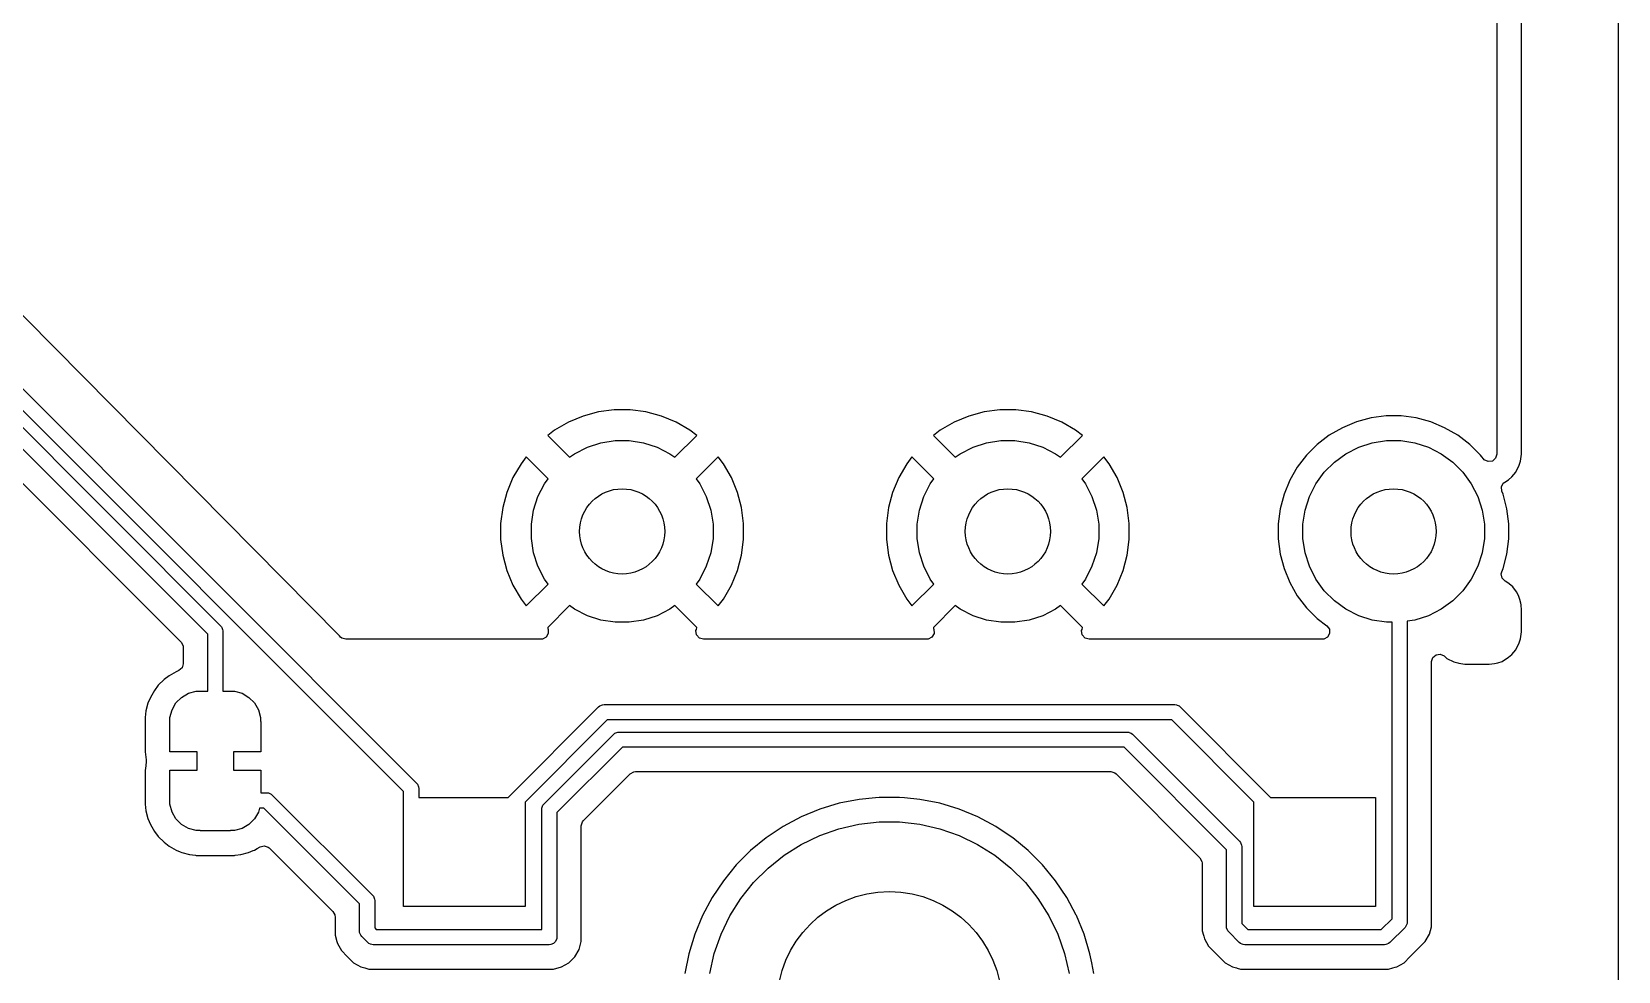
# Model space of a CAD drawing. Extents: x 0.71 to 7.56, y -5.16 to -0.79.
# Drawn here: x 6.531 to 7.559, y -4.664 to -4.055 of the extents above; entities that cross this region are included whole.
import ezdxf

# ---------------------------------------------------------------- set-up
doc = ezdxf.new("R2010")
doc.units = 0
doc.header["$MEASUREMENT"] = 0
doc.layers.add('BLACK', color=7, linetype='CONTINUOUS')

msp = doc.modelspace()

# ---------------------------------------------------------------- linework, layer by layer
at = {"layer": 'BLACK', "linetype": 'CONTINUOUS'}
for p, q in [((7.559, -1.0632), (7.559, -4.8817)), ((6.7301, -4.4466), (5.8774, -3.5841)), ((5.8356, -3.5975), (6.7801, -4.5419)), ((5.8179, -3.6048), (6.6531, -4.44)), ((6.7717, -4.5474), (5.8272, -3.603)), ((6.6447, -4.4455), (5.8095, -3.6103)), ((5.8006, -3.6237), (6.6275, -4.4506)), ((7.4803, -3.7931), (7.4803, -4.3289)), ((7.4963, -4.3289), (7.4963, -3.7931)), ((6.8785, -4.3082), (6.8695, -4.3133)), ((6.888, -4.3042), (6.8785, -4.3082)), ((6.8785, -4.3082), (6.8785, -4.3082)), ((6.898, -4.3015), (6.888, -4.3042)), ((6.9082, -4.3002), (6.898, -4.3015)), ((6.898, -4.3015), (6.898, -4.3015)), ((6.9185, -4.3002), (6.9082, -4.3002)), ((6.9288, -4.3015), (6.9185, -4.3002)), ((6.9388, -4.3042), (6.9288, -4.3015)), ((6.9288, -4.3015), (6.9288, -4.3015)), ((6.9483, -4.3082), (6.9388, -4.3042)), ((6.9572, -4.3133), (6.9483, -4.3082)), ((6.9483, -4.3082), (6.9483, -4.3082)), ((7.1285, -4.3082), (7.1195, -4.3133)), ((7.138, -4.3042), (7.1285, -4.3082)), ((7.1285, -4.3082), (7.1285, -4.3082)), ((7.148, -4.3015), (7.138, -4.3042)), ((7.1582, -4.3002), (7.148, -4.3015)), ((7.148, -4.3015), (7.148, -4.3015)), ((7.1685, -4.3002), (7.1582, -4.3002)), ((7.1788, -4.3015), (7.1685, -4.3002)), ((7.1888, -4.3042), (7.1788, -4.3015)), ((7.1788, -4.3015), (7.1788, -4.3015)), ((7.1983, -4.3082), (7.1888, -4.3042)), ((7.2072, -4.3133), (7.1983, -4.3082)), ((7.1983, -4.3082), (7.1983, -4.3082)), ((7.3893, -4.3079), (7.3802, -4.3117)), ((7.3988, -4.3054), (7.3893, -4.3079)), ((7.4085, -4.3041), (7.3988, -4.3054)), ((7.4183, -4.3041), (7.4085, -4.3041)), ((7.4085, -4.3041), (7.4085, -4.3041)), ((7.4085, -4.3041), (7.4085, -4.3041)), ((7.428, -4.3054), (7.4183, -4.3041)), ((7.4183, -4.3041), (7.4183, -4.3041)), ((7.4183, -4.3041), (7.4183, -4.3041)), ((7.4375, -4.3079), (7.428, -4.3054)), ((7.4465, -4.3117), (7.4375, -4.3079)), ((6.8695, -4.3133), (6.8651, -4.3167)), ((6.8651, -4.3167), (6.8651, -4.3167)), ((6.8651, -4.3167), (6.8793, -4.3309)), ((6.9475, -4.3309), (6.9617, -4.3167)), ((6.9617, -4.3167), (6.9572, -4.3133)), ((6.9572, -4.3133), (6.9572, -4.3133)), ((7.1195, -4.3133), (7.1151, -4.3167)), ((7.1151, -4.3167), (7.1151, -4.3167)), ((7.1151, -4.3167), (7.1293, -4.3309)), ((7.1975, -4.3309), (7.2117, -4.3167)), ((7.2117, -4.3167), (7.2072, -4.3133)), ((7.2072, -4.3133), (7.2072, -4.3133)), ((7.3717, -4.3166), (7.3639, -4.3226)), ((7.3802, -4.3117), (7.3717, -4.3166)), ((7.3802, -4.3117), (7.3802, -4.3117)), ((7.4465, -4.3117), (7.4465, -4.3117)), ((7.455, -4.3166), (7.4465, -4.3117)), ((7.4628, -4.3226), (7.455, -4.3166)), ((6.8793, -4.3309), (6.8825, -4.3286)), ((6.8825, -4.3286), (6.8908, -4.3244)), ((6.8908, -4.3244), (6.8996, -4.3215)), ((6.8996, -4.3215), (6.9088, -4.3201)), ((6.9088, -4.3201), (6.918, -4.3201)), ((6.918, -4.3201), (6.9272, -4.3215)), ((6.9272, -4.3215), (6.936, -4.3244)), ((6.936, -4.3244), (6.9442, -4.3286)), ((6.9442, -4.3286), (6.9475, -4.3309)), ((7.1293, -4.3309), (7.1325, -4.3286)), ((7.1325, -4.3286), (7.1408, -4.3244)), ((7.1408, -4.3244), (7.1496, -4.3215)), ((7.1496, -4.3215), (7.1588, -4.3201)), ((7.1588, -4.3201), (7.168, -4.3201)), ((7.168, -4.3201), (7.1772, -4.3215)), ((7.1772, -4.3215), (7.186, -4.3244)), ((7.186, -4.3244), (7.1942, -4.3286)), ((7.1942, -4.3286), (7.1975, -4.3309)), ((7.3639, -4.3226), (7.357, -4.3295)), ((7.3639, -4.3226), (7.3639, -4.3226)), ((7.375, -4.334), (7.3825, -4.3286)), ((7.3825, -4.3286), (7.3908, -4.3244)), ((7.3908, -4.3244), (7.3996, -4.3215)), ((7.3996, -4.3215), (7.4088, -4.3201)), ((7.4088, -4.3201), (7.418, -4.3201)), ((7.418, -4.3201), (7.4272, -4.3215)), ((7.4272, -4.3215), (7.436, -4.3244)), ((7.436, -4.3244), (7.4442, -4.3286)), ((7.4442, -4.3286), (7.4517, -4.334)), ((7.4698, -4.3295), (7.4628, -4.3226)), ((7.4628, -4.3226), (7.4628, -4.3226)), ((7.4803, -4.3289), (7.4795, -4.3315)), ((7.4956, -4.3334), (7.4963, -4.3289)), ((6.8478, -4.3351), (6.8426, -4.344)), ((6.8512, -4.3307), (6.8478, -4.3351)), ((6.8654, -4.3449), (6.8512, -4.3307)), ((6.8512, -4.3307), (6.8512, -4.3307)), ((6.9756, -4.3307), (6.9614, -4.3449)), ((6.979, -4.3351), (6.9756, -4.3307)), ((6.9756, -4.3307), (6.9756, -4.3307)), ((6.9842, -4.344), (6.979, -4.3351)), ((6.979, -4.3351), (6.979, -4.3351)), ((7.0978, -4.3351), (7.0926, -4.344)), ((7.1012, -4.3307), (7.0978, -4.3351)), ((7.1154, -4.3449), (7.1012, -4.3307)), ((7.1012, -4.3307), (7.1012, -4.3307)), ((7.2256, -4.3307), (7.2114, -4.3449)), ((7.229, -4.3351), (7.2256, -4.3307)), ((7.2256, -4.3307), (7.2256, -4.3307)), ((7.2342, -4.344), (7.229, -4.3351)), ((7.229, -4.3351), (7.229, -4.3351)), ((7.351, -4.3373), (7.3461, -4.3458)), ((7.357, -4.3295), (7.351, -4.3373)), ((7.357, -4.3295), (7.357, -4.3295)), ((7.3685, -4.3406), (7.375, -4.334)), ((7.4517, -4.334), (7.4583, -4.3406)), ((7.4706, -4.3307), (7.4698, -4.3295)), ((7.4698, -4.3295), (7.4698, -4.3295)), ((7.4698, -4.3295), (7.4698, -4.3295)), ((7.4716, -4.3318), (7.4706, -4.3307)), ((7.4722, -4.3326), (7.4716, -4.3318)), ((7.4747, -4.3337), (7.4722, -4.3326)), ((7.4775, -4.3333), (7.4747, -4.3337)), ((7.4795, -4.3315), (7.4775, -4.3333)), ((7.4927, -4.3405), (7.4949, -4.336)), ((7.4949, -4.336), (7.4956, -4.3334)), ((6.8426, -4.344), (6.8387, -4.3536)), ((6.8426, -4.344), (6.8426, -4.344)), ((6.8588, -4.3563), (6.863, -4.3481)), ((6.863, -4.3481), (6.8654, -4.3449)), ((6.9614, -4.3449), (6.9637, -4.3481)), ((6.9637, -4.3481), (6.9679, -4.3563)), ((6.9881, -4.3536), (6.9842, -4.344)), ((6.9842, -4.344), (6.9842, -4.344)), ((7.0926, -4.344), (7.0887, -4.3536)), ((7.0926, -4.344), (7.0926, -4.344)), ((7.1088, -4.3563), (7.113, -4.3481)), ((7.113, -4.3481), (7.1154, -4.3449)), ((7.2114, -4.3449), (7.2137, -4.3481)), ((7.2137, -4.3481), (7.2179, -4.3563)), ((7.2381, -4.3536), (7.2342, -4.344)), ((7.2342, -4.344), (7.2342, -4.344)), ((7.3461, -4.3458), (7.3424, -4.3548)), ((7.3461, -4.3458), (7.3461, -4.3458)), ((7.3588, -4.3563), (7.363, -4.3481)), ((7.363, -4.3481), (7.3685, -4.3406)), ((7.4583, -4.3406), (7.4637, -4.3481)), ((7.4637, -4.3481), (7.4679, -4.3563)), ((7.4833, -4.3501), (7.4845, -4.3477)), ((7.4845, -4.3477), (7.4855, -4.3469)), ((7.4855, -4.3469), (7.4879, -4.3454)), ((7.4879, -4.3454), (7.49, -4.3436)), ((7.49, -4.3436), (7.4927, -4.3405)), ((6.8387, -4.3536), (6.836, -4.3635)), ((6.856, -4.3652), (6.8588, -4.3563)), ((6.9679, -4.3563), (6.9708, -4.3652)), ((6.9908, -4.3635), (6.9881, -4.3536)), ((7.0887, -4.3536), (7.086, -4.3635)), ((7.106, -4.3652), (7.1088, -4.3563)), ((7.2179, -4.3563), (7.2208, -4.3652)), ((7.2408, -4.3635), (7.2381, -4.3536)), ((7.3424, -4.3548), (7.3398, -4.3643)), ((7.356, -4.3652), (7.3588, -4.3563)), ((7.4679, -4.3563), (7.4708, -4.3652)), ((7.4836, -4.3529), (7.4833, -4.3501)), ((7.4844, -4.3548), (7.4836, -4.3529)), ((7.4869, -4.3643), (7.4844, -4.3548)), ((6.836, -4.3635), (6.8346, -4.3738)), ((6.836, -4.3635), (6.836, -4.3635)), ((6.8545, -4.3743), (6.856, -4.3652)), ((6.9708, -4.3652), (6.9723, -4.3743)), ((6.9921, -4.3738), (6.9908, -4.3635)), ((6.9908, -4.3635), (6.9908, -4.3635)), ((7.086, -4.3635), (7.0846, -4.3738)), ((7.086, -4.3635), (7.086, -4.3635)), ((7.1045, -4.3743), (7.106, -4.3652)), ((7.2208, -4.3652), (7.2223, -4.3743)), ((7.2421, -4.3738), (7.2408, -4.3635)), ((7.2408, -4.3635), (7.2408, -4.3635)), ((7.3398, -4.3643), (7.3386, -4.374)), ((7.3545, -4.3743), (7.356, -4.3652)), ((7.4708, -4.3652), (7.4723, -4.3743)), ((7.4882, -4.374), (7.4869, -4.3643)), ((6.8346, -4.3738), (6.8346, -4.3841)), ((6.8545, -4.3836), (6.8545, -4.3743)), ((6.9723, -4.3743), (6.9723, -4.3836)), ((6.9921, -4.3841), (6.9921, -4.3738)), ((6.9921, -4.3738), (6.9921, -4.3738)), ((7.0846, -4.3738), (7.0846, -4.3841)), ((7.1045, -4.3836), (7.1045, -4.3743)), ((7.2223, -4.3743), (7.2223, -4.3836)), ((7.2421, -4.3841), (7.2421, -4.3738)), ((7.2421, -4.3738), (7.2421, -4.3738)), ((7.3386, -4.374), (7.3386, -4.374)), ((7.3386, -4.374), (7.3386, -4.3838)), ((7.3545, -4.3836), (7.3545, -4.3743)), ((7.4723, -4.3743), (7.4723, -4.3836)), ((7.4882, -4.3838), (7.4882, -4.374)), ((6.8346, -4.3841), (6.836, -4.3943)), ((6.856, -4.3927), (6.8545, -4.3836)), ((6.9723, -4.3836), (6.9708, -4.3927)), ((6.9908, -4.3943), (6.9921, -4.3841)), ((6.9921, -4.3841), (6.9921, -4.3841)), ((7.0846, -4.3841), (7.086, -4.3943)), ((7.106, -4.3927), (7.1045, -4.3836)), ((7.2223, -4.3836), (7.2208, -4.3927)), ((7.2408, -4.3943), (7.2421, -4.3841)), ((7.2421, -4.3841), (7.2421, -4.3841)), ((7.3386, -4.3838), (7.3386, -4.3838)), ((7.3386, -4.3838), (7.3398, -4.3936)), ((7.356, -4.3927), (7.3545, -4.3836)), ((7.4723, -4.3836), (7.4708, -4.3927)), ((7.4869, -4.3936), (7.4882, -4.3838)), ((6.836, -4.3943), (6.836, -4.3943)), ((6.836, -4.3943), (6.8387, -4.4043)), ((6.8588, -4.4015), (6.856, -4.3927)), ((6.9708, -4.3927), (6.9679, -4.4015)), ((6.9881, -4.4043), (6.9908, -4.3943)), ((6.9908, -4.3943), (6.9908, -4.3943)), ((7.086, -4.3943), (7.086, -4.3943)), ((7.086, -4.3943), (7.0887, -4.4043)), ((7.1088, -4.4015), (7.106, -4.3927)), ((7.2208, -4.3927), (7.2179, -4.4015)), ((7.2381, -4.4043), (7.2408, -4.3943)), ((7.2408, -4.3943), (7.2408, -4.3943)), ((7.3398, -4.3936), (7.3424, -4.403)), ((7.3588, -4.4015), (7.356, -4.3927)), ((7.4708, -4.3927), (7.4679, -4.4015)), ((7.4844, -4.403), (7.4869, -4.3936)), ((6.8387, -4.4043), (6.8426, -4.4138)), ((6.863, -4.4098), (6.8588, -4.4015)), ((6.8654, -4.413), (6.863, -4.4098)), ((6.9637, -4.4098), (6.9614, -4.413)), ((6.9679, -4.4015), (6.9637, -4.4098)), ((6.9842, -4.4138), (6.9881, -4.4043)), ((7.0887, -4.4043), (7.0926, -4.4138)), ((7.113, -4.4098), (7.1088, -4.4015)), ((7.1154, -4.413), (7.113, -4.4098)), ((7.2137, -4.4098), (7.2114, -4.413)), ((7.2179, -4.4015), (7.2137, -4.4098)), ((7.2342, -4.4138), (7.2381, -4.4043)), ((7.3424, -4.403), (7.3461, -4.4121)), ((7.363, -4.4098), (7.3588, -4.4015)), ((7.3685, -4.4173), (7.363, -4.4098)), ((7.4637, -4.4098), (7.4583, -4.4173)), ((7.4679, -4.4015), (7.4637, -4.4098)), ((7.4832, -4.4064), (7.4836, -4.405)), ((7.4838, -4.4091), (7.4832, -4.4064)), ((7.4836, -4.405), (7.4844, -4.403)), ((7.4857, -4.4111), (7.4838, -4.4091)), ((7.4867, -4.4117), (7.4857, -4.4111)), ((7.4883, -4.4129), (7.4867, -4.4117)), ((7.4867, -4.4117), (7.4867, -4.4117)), ((7.4867, -4.4117), (7.4867, -4.4117)), ((6.8426, -4.4138), (6.8426, -4.4138)), ((6.8426, -4.4138), (6.8478, -4.4228)), ((6.8512, -4.4272), (6.8654, -4.413)), ((6.9614, -4.413), (6.9756, -4.4272)), ((6.979, -4.4228), (6.9842, -4.4138)), ((6.9842, -4.4138), (6.9842, -4.4138)), ((7.0926, -4.4138), (7.0926, -4.4138)), ((7.0926, -4.4138), (7.0978, -4.4228)), ((7.1012, -4.4272), (7.1154, -4.413)), ((7.2114, -4.413), (7.2256, -4.4272)), ((7.229, -4.4228), (7.2342, -4.4138)), ((7.2342, -4.4138), (7.2342, -4.4138)), ((7.3461, -4.4121), (7.3461, -4.4121)), ((7.3461, -4.4121), (7.351, -4.4206)), ((7.351, -4.4206), (7.357, -4.4284)), ((7.375, -4.4238), (7.3685, -4.4173)), ((7.4583, -4.4173), (7.4517, -4.4238)), ((7.4907, -4.4148), (7.4883, -4.4129)), ((7.493, -4.4181), (7.4907, -4.4148)), ((7.4907, -4.4148), (7.4907, -4.4148)), ((7.4943, -4.4205), (7.493, -4.4181)), ((7.4952, -4.4231), (7.4943, -4.4205)), ((7.4943, -4.4205), (7.4943, -4.4205)), ((7.4943, -4.4205), (7.4943, -4.4205)), ((6.8478, -4.4228), (6.8478, -4.4228)), ((6.8478, -4.4228), (6.8512, -4.4272)), ((6.8793, -4.4269), (6.8651, -4.4411)), ((6.8825, -4.4293), (6.8793, -4.4269)), ((6.8908, -4.4335), (6.8825, -4.4293)), ((6.9442, -4.4293), (6.936, -4.4335)), ((6.9475, -4.4269), (6.9442, -4.4293)), ((6.9617, -4.4411), (6.9475, -4.4269)), ((6.9756, -4.4272), (6.979, -4.4228)), ((6.9756, -4.4272), (6.9756, -4.4272)), ((6.979, -4.4228), (6.979, -4.4228)), ((7.0978, -4.4228), (7.0978, -4.4228)), ((7.0978, -4.4228), (7.1012, -4.4272)), ((7.1293, -4.4269), (7.1151, -4.4411)), ((7.1325, -4.4293), (7.1293, -4.4269)), ((7.1408, -4.4335), (7.1325, -4.4293)), ((7.1942, -4.4293), (7.186, -4.4335)), ((7.1975, -4.4269), (7.1942, -4.4293)), ((7.2117, -4.4411), (7.1975, -4.4269)), ((7.2256, -4.4272), (7.229, -4.4228)), ((7.2256, -4.4272), (7.2256, -4.4272)), ((7.229, -4.4228), (7.229, -4.4228)), ((7.357, -4.4284), (7.357, -4.4284)), ((7.357, -4.4284), (7.3639, -4.4353)), ((7.3825, -4.4293), (7.375, -4.4238)), ((7.3908, -4.4335), (7.3825, -4.4293)), ((7.4442, -4.4293), (7.436, -4.4335)), ((7.4517, -4.4238), (7.4442, -4.4293)), ((7.4959, -4.4253), (7.4952, -4.4231)), ((7.4961, -4.4264), (7.4959, -4.4253)), ((7.4962, -4.4274), (7.4961, -4.4264)), ((7.4963, -4.429), (7.4962, -4.4274)), ((7.4963, -4.4439), (7.4963, -4.429)), ((6.6531, -4.44), (6.6537, -4.4407)), ((6.6537, -4.4407), (6.6537, -4.4407)), ((6.6537, -4.4407), (6.6539, -4.4411)), ((6.6539, -4.4411), (6.6544, -4.4424)), ((6.6544, -4.4424), (6.6544, -4.4425)), ((6.6544, -4.4425), (6.6545, -4.4434)), ((6.8651, -4.4411), (6.8652, -4.4421)), ((6.8652, -4.4421), (6.8653, -4.4423)), ((6.8653, -4.4423), (6.8655, -4.445)), ((6.8996, -4.4364), (6.8908, -4.4335)), ((6.9088, -4.4378), (6.8996, -4.4364)), ((6.918, -4.4378), (6.9088, -4.4378)), ((6.9272, -4.4364), (6.918, -4.4378)), ((6.936, -4.4335), (6.9272, -4.4364)), ((6.9612, -4.4432), (6.9616, -4.4424)), ((6.9616, -4.4424), (6.9617, -4.4411)), ((7.1151, -4.4411), (7.1152, -4.4421)), ((7.1152, -4.4421), (7.1153, -4.4423)), ((7.1153, -4.4423), (7.1155, -4.445)), ((7.1496, -4.4364), (7.1408, -4.4335)), ((7.1588, -4.4378), (7.1496, -4.4364)), ((7.168, -4.4378), (7.1588, -4.4378)), ((7.1772, -4.4364), (7.168, -4.4378)), ((7.186, -4.4335), (7.1772, -4.4364)), ((7.2112, -4.4432), (7.2116, -4.4424)), ((7.2116, -4.4424), (7.2117, -4.4411)), ((7.3639, -4.4353), (7.3639, -4.4353)), ((7.3639, -4.4353), (7.3701, -4.4401)), ((7.3701, -4.4401), (7.3718, -4.4423)), ((7.3718, -4.4423), (7.3719, -4.445)), ((7.3996, -4.4364), (7.3908, -4.4335)), ((7.4088, -4.4378), (7.3996, -4.4364)), ((7.4124, -4.4378), (7.4088, -4.4378)), ((7.4124, -4.6299), (7.4124, -4.4378)), ((7.4272, -4.4364), (7.4222, -4.4371)), ((7.4222, -4.4371), (7.4222, -4.6319)), ((7.436, -4.4335), (7.4272, -4.4364)), ((6.6275, -4.4506), (6.6288, -4.453)), ((6.6447, -4.4823), (6.6447, -4.4455)), ((6.6545, -4.4434), (6.6545, -4.4823)), ((6.7309, -4.4474), (6.7301, -4.4466)), ((6.7317, -4.448), (6.7309, -4.4474)), ((6.7343, -4.4488), (6.7317, -4.448)), ((6.8607, -4.4488), (6.7343, -4.4488)), ((6.8617, -4.4487), (6.8607, -4.4488)), ((6.8641, -4.4474), (6.8617, -4.4487)), ((6.8655, -4.445), (6.8641, -4.4474)), ((6.9616, -4.446), (6.9612, -4.4432)), ((6.9634, -4.448), (6.9616, -4.446)), ((6.966, -4.4488), (6.9634, -4.448)), ((7.1107, -4.4488), (6.966, -4.4488)), ((7.1117, -4.4487), (7.1107, -4.4488)), ((7.1141, -4.4474), (7.1117, -4.4487)), ((7.1155, -4.445), (7.1141, -4.4474)), ((7.2116, -4.446), (7.2112, -4.4432)), ((7.2134, -4.448), (7.2116, -4.446)), ((7.216, -4.4488), (7.2134, -4.448)), ((7.3672, -4.4488), (7.216, -4.4488)), ((7.3681, -4.4487), (7.3672, -4.4488)), ((7.3706, -4.4474), (7.3681, -4.4487)), ((7.3719, -4.445), (7.3706, -4.4474)), ((7.4927, -4.4556), (7.4949, -4.4511)), ((7.4949, -4.4511), (7.4956, -4.4484)), ((7.4956, -4.4484), (7.4963, -4.4439)), ((6.6288, -4.453), (6.6289, -4.454)), ((6.6289, -4.454), (6.6289, -4.4646)), ((7.438, -4.4632), (7.4388, -4.4606)), ((7.4388, -4.4606), (7.4409, -4.4588)), ((7.4409, -4.4588), (7.4436, -4.4584)), ((7.4436, -4.4584), (7.4461, -4.4596)), ((7.4461, -4.4596), (7.4461, -4.4596)), ((7.4461, -4.4596), (7.448, -4.4612)), ((7.448, -4.4612), (7.448, -4.4612)), ((7.448, -4.4612), (7.448, -4.4612)), ((7.448, -4.4612), (7.4525, -4.4634)), ((7.4809, -4.464), (7.4837, -4.4631)), ((7.4837, -4.4631), (7.4879, -4.4604)), ((7.4879, -4.4604), (7.49, -4.4586)), ((7.49, -4.4586), (7.4927, -4.4556)), ((7.49, -4.4586), (7.49, -4.4586)), ((7.49, -4.4586), (7.49, -4.4586)), ((7.49, -4.4586), (7.49, -4.4586)), ((6.6197, -4.4724), (6.6164, -4.4749)), ((6.6242, -4.4698), (6.6197, -4.4724)), ((6.6259, -4.4691), (6.6242, -4.4698)), ((6.6242, -4.4698), (6.6242, -4.4698)), ((6.6261, -4.469), (6.6259, -4.4691)), ((6.6281, -4.4672), (6.6261, -4.469)), ((6.6289, -4.4646), (6.6281, -4.4672)), ((7.438, -4.6292), (7.438, -4.4632)), ((7.4525, -4.4634), (7.4525, -4.4634)), ((7.4525, -4.4634), (7.4525, -4.4634)), ((7.4525, -4.4634), (7.4551, -4.4641)), ((7.4551, -4.4641), (7.4551, -4.4641)), ((7.4551, -4.4641), (7.4551, -4.4641)), ((7.4551, -4.4641), (7.4557, -4.4642)), ((7.4557, -4.4642), (7.4596, -4.4648)), ((7.4596, -4.4648), (7.4596, -4.4648)), ((7.4596, -4.4648), (7.4754, -4.4648)), ((7.4754, -4.4648), (7.4788, -4.4644)), ((7.4754, -4.4648), (7.4754, -4.4648)), ((7.4788, -4.4644), (7.4809, -4.464)), ((6.6102, -4.4819), (6.6076, -4.4864)), ((6.6127, -4.4786), (6.6102, -4.4819)), ((6.6164, -4.4749), (6.6127, -4.4786)), ((6.6127, -4.4786), (6.6127, -4.4786)), ((6.6164, -4.4749), (6.6164, -4.4749)), ((6.6322, -4.4838), (6.6372, -4.4825)), ((6.6372, -4.4825), (6.6398, -4.4825)), ((6.6398, -4.4825), (6.6398, -4.4823)), ((6.6398, -4.4823), (6.6447, -4.4823)), ((6.6545, -4.4823), (6.6594, -4.4823)), ((6.6594, -4.4823), (6.6594, -4.4825)), ((6.6594, -4.4825), (6.662, -4.4825)), ((6.662, -4.4825), (6.667, -4.4838)), ((6.606, -4.4902), (6.6047, -4.4952)), ((6.6076, -4.4864), (6.606, -4.4902)), ((6.6076, -4.4864), (6.6076, -4.4864)), ((6.6216, -4.4944), (6.6241, -4.49)), ((6.6241, -4.49), (6.6278, -4.4864)), ((6.6278, -4.4864), (6.6322, -4.4838)), ((6.667, -4.4838), (6.6714, -4.4864)), ((6.6714, -4.4864), (6.6751, -4.49)), ((6.6751, -4.49), (6.6776, -4.4944)), ((6.8395, -4.5512), (6.8981, -4.4926)), ((6.8981, -4.4926), (6.8988, -4.492)), ((6.8988, -4.492), (6.8999, -4.4915)), ((6.8988, -4.492), (6.8988, -4.492)), ((6.8999, -4.4915), (6.9006, -4.4912)), ((6.9006, -4.4912), (6.9016, -4.4911)), ((6.9006, -4.4912), (6.9006, -4.4912)), ((6.9016, -4.4911), (7.2717, -4.4911)), ((7.2717, -4.4911), (7.2726, -4.4912)), ((7.2726, -4.4912), (7.2726, -4.4912)), ((7.2726, -4.4912), (7.2731, -4.4915)), ((7.2731, -4.4915), (7.2744, -4.492)), ((7.2744, -4.492), (7.2744, -4.492)), ((7.2744, -4.492), (7.2751, -4.4926)), ((7.2751, -4.4926), (7.3337, -4.5512)), ((6.6047, -4.4952), (6.6041, -4.4994)), ((6.6041, -4.4994), (6.6041, -4.5217)), ((6.6047, -4.4952), (6.6047, -4.4952)), ((6.6201, -4.5217), (6.6201, -4.502)), ((6.6201, -4.502), (6.6202, -4.502)), ((6.6202, -4.4994), (6.6216, -4.4944)), ((6.6202, -4.502), (6.6202, -4.4994)), ((6.6776, -4.4944), (6.679, -4.4994)), ((6.679, -4.4994), (6.679, -4.502)), ((6.679, -4.502), (6.6791, -4.502)), ((6.6791, -4.502), (6.6791, -4.5217)), ((6.9036, -4.501), (6.8504, -4.5542)), ((7.2696, -4.501), (6.9036, -4.501)), ((7.3228, -4.5542), (7.2696, -4.501)), ((6.8627, -4.5556), (6.9079, -4.5103)), ((6.9079, -4.5103), (6.9087, -4.5097)), ((6.9087, -4.5097), (6.9105, -4.509)), ((6.9105, -4.509), (6.9114, -4.5089)), ((6.9114, -4.5089), (7.2407, -4.5089)), ((7.2407, -4.5089), (7.2417, -4.509)), ((7.2417, -4.509), (7.2417, -4.509)), ((7.2417, -4.509), (7.242, -4.5091)), ((7.242, -4.5091), (7.2434, -4.5097)), ((7.2434, -4.5097), (7.2434, -4.5097)), ((7.2434, -4.5097), (7.2442, -4.5103)), ((7.2442, -4.5103), (7.3135, -4.5796)), ((6.6041, -4.5217), (6.6041, -4.5217)), ((6.6041, -4.5217), (6.6049, -4.5268)), ((6.6378, -4.5217), (6.6201, -4.5217)), ((6.6378, -4.5335), (6.6378, -4.5217)), ((6.6791, -4.5217), (6.6614, -4.5217)), ((6.6614, -4.5217), (6.6614, -4.5335)), ((6.9135, -4.5187), (6.8711, -4.5611)), ((7.2387, -4.5187), (6.9135, -4.5187)), ((7.3051, -4.5852), (7.2387, -4.5187)), ((6.6043, -4.5324), (6.6041, -4.5335)), ((6.6041, -4.5335), (6.6041, -4.5557)), ((6.6049, -4.5283), (6.6043, -4.5324)), ((6.6049, -4.5268), (6.6049, -4.5283)), ((6.6201, -4.5531), (6.6201, -4.5335)), ((6.6201, -4.5335), (6.6378, -4.5335)), ((6.6614, -4.5335), (6.6791, -4.5335)), ((6.6791, -4.5335), (6.6791, -4.5482)), ((6.9186, -4.5359), (6.921, -4.5346)), ((6.921, -4.5346), (6.922, -4.5345)), ((6.922, -4.5345), (7.2301, -4.5345)), ((7.2301, -4.5345), (7.2327, -4.5352)), ((6.7801, -4.5419), (6.7807, -4.5426)), ((6.7807, -4.5426), (6.7807, -4.5426)), ((6.7807, -4.5426), (6.7814, -4.5444)), ((6.7814, -4.5444), (6.7815, -4.5454)), ((6.7815, -4.5454), (6.7815, -4.5512)), ((6.8883, -4.5662), (6.9186, -4.5359)), ((7.2327, -4.5352), (7.2336, -4.5359)), ((7.2336, -4.5359), (7.2879, -4.5903)), ((6.6202, -4.5531), (6.6201, -4.5531)), ((6.6202, -4.5557), (6.6202, -4.5531)), ((6.6216, -4.5607), (6.6202, -4.5557)), ((6.6791, -4.5482), (6.6831, -4.5482)), ((6.6831, -4.5482), (6.6841, -4.5483)), ((6.6841, -4.5483), (6.6841, -4.5483)), ((6.6841, -4.5483), (6.6846, -4.5485)), ((6.6846, -4.5485), (6.6858, -4.5491)), ((6.6858, -4.5491), (6.6858, -4.5491)), ((6.6858, -4.5491), (6.6866, -4.5497)), ((6.6866, -4.5497), (6.7515, -4.6146)), ((6.7717, -4.5512), (6.7717, -4.5474)), ((6.7717, -4.622), (6.7717, -4.5512)), ((6.7815, -4.5512), (6.8395, -4.5512)), ((6.8504, -4.5542), (6.8504, -4.622)), ((6.862, -4.5563), (6.8627, -4.5556)), ((7.054, -4.555), (7.0415, -4.5588)), ((7.0669, -4.5525), (7.054, -4.555)), ((7.054, -4.555), (7.054, -4.555)), ((7.0775, -4.5514), (7.0669, -4.5525)), ((7.0669, -4.5525), (7.0669, -4.5525)), ((7.08, -4.5512), (7.0775, -4.5514)), ((7.0932, -4.5512), (7.08, -4.5512)), ((7.0964, -4.5515), (7.0932, -4.5512)), ((7.1063, -4.5525), (7.0964, -4.5515)), ((7.1192, -4.555), (7.1063, -4.5525)), ((7.1063, -4.5525), (7.1063, -4.5525)), ((7.1318, -4.5588), (7.1192, -4.555)), ((7.1192, -4.555), (7.1192, -4.555)), ((7.3228, -4.622), (7.3228, -4.5542)), ((7.3337, -4.5512), (7.4016, -4.5512)), ((7.4016, -4.5512), (7.4016, -4.622)), ((6.6041, -4.5557), (6.6047, -4.5599)), ((6.6047, -4.5599), (6.606, -4.5649)), ((6.606, -4.5649), (6.606, -4.5649)), ((6.606, -4.5649), (6.6076, -4.5687)), ((6.6241, -4.5651), (6.6216, -4.5607)), ((6.6278, -4.5688), (6.6241, -4.5651)), ((6.6751, -4.5651), (6.6714, -4.5688)), ((6.6776, -4.5607), (6.6751, -4.5651)), ((6.6783, -4.5581), (6.6776, -4.5607)), ((6.6811, -4.5581), (6.6783, -4.5581)), ((6.7431, -4.6201), (6.6811, -4.5581)), ((6.8612, -4.5591), (6.8613, -4.5581)), ((6.8612, -4.6368), (6.8612, -4.5591)), ((6.8613, -4.5581), (6.862, -4.5563)), ((6.862, -4.5563), (6.862, -4.5563)), ((6.8711, -4.5611), (6.8711, -4.6417)), ((7.0293, -4.5639), (7.0177, -4.5701)), ((7.0415, -4.5588), (7.0293, -4.5639)), ((7.0293, -4.5639), (7.0293, -4.5639)), ((7.1439, -4.5639), (7.1318, -4.5588)), ((7.1555, -4.5701), (7.1439, -4.5639)), ((7.1439, -4.5639), (7.1439, -4.5639)), ((6.6076, -4.5687), (6.6076, -4.5687)), ((6.6076, -4.5687), (6.6102, -4.5732)), ((6.6102, -4.5732), (6.6127, -4.5765)), ((6.6322, -4.5713), (6.6278, -4.5688)), ((6.6372, -4.5727), (6.6322, -4.5713)), ((6.6398, -4.5727), (6.6372, -4.5727)), ((6.6398, -4.5728), (6.6398, -4.5727)), ((6.6594, -4.5728), (6.6398, -4.5728)), ((6.662, -4.5727), (6.6594, -4.5727)), ((6.6594, -4.5727), (6.6594, -4.5728)), ((6.667, -4.5713), (6.662, -4.5727)), ((6.6714, -4.5688), (6.667, -4.5713)), ((6.8868, -4.5696), (6.8876, -4.567)), ((6.8868, -4.6445), (6.8868, -4.5696)), ((6.8876, -4.567), (6.8883, -4.5662)), ((7.0177, -4.5701), (7.0068, -4.5774)), ((7.0177, -4.5701), (7.0177, -4.5701)), ((7.0295, -4.5817), (7.0414, -4.5759)), ((7.0414, -4.5759), (7.0539, -4.5715)), ((7.0539, -4.5715), (7.0668, -4.5686)), ((7.0668, -4.5686), (7.08, -4.5671)), ((7.08, -4.5671), (7.0932, -4.5671)), ((7.0932, -4.5671), (7.1064, -4.5686)), ((7.1064, -4.5686), (7.1193, -4.5715)), ((7.1193, -4.5715), (7.1318, -4.5759)), ((7.1318, -4.5759), (7.1437, -4.5817)), ((7.1577, -4.5716), (7.1555, -4.5701)), ((7.1555, -4.5701), (7.1555, -4.5701)), ((7.1555, -4.5701), (7.1555, -4.5701)), ((7.1555, -4.5701), (7.1555, -4.5701)), ((7.1555, -4.5701), (7.1555, -4.5701)), ((7.1665, -4.5774), (7.1577, -4.5716)), ((6.6127, -4.5765), (6.6127, -4.5765)), ((6.6127, -4.5765), (6.6164, -4.5802)), ((6.6164, -4.5802), (6.6164, -4.5802)), ((6.6164, -4.5802), (6.6197, -4.5827)), ((6.6197, -4.5827), (6.6242, -4.5853)), ((6.6242, -4.5853), (6.6242, -4.5853)), ((6.6242, -4.5853), (6.6268, -4.5864)), ((6.6268, -4.5864), (6.628, -4.5869)), ((6.6712, -4.5869), (6.6741, -4.5857)), ((6.6741, -4.5857), (6.675, -4.5853)), ((6.675, -4.5853), (6.6767, -4.5844)), ((6.675, -4.5853), (6.675, -4.5853)), ((6.675, -4.5853), (6.675, -4.5853)), ((6.675, -4.5853), (6.675, -4.5853)), ((6.675, -4.5853), (6.675, -4.5853)), ((6.6767, -4.5844), (6.6787, -4.5832)), ((6.6787, -4.5832), (6.6814, -4.5825)), ((6.6814, -4.5825), (6.684, -4.5834)), ((6.684, -4.5834), (6.6846, -4.5839)), ((6.6846, -4.5839), (6.7259, -4.6252)), ((6.9966, -4.5857), (6.9873, -4.595)), ((7.0068, -4.5774), (6.9966, -4.5857)), ((7.0068, -4.5774), (7.0068, -4.5774)), ((7.0183, -4.5887), (7.0295, -4.5817)), ((7.1437, -4.5817), (7.155, -4.5887)), ((7.1766, -4.5857), (7.1665, -4.5774)), ((7.1665, -4.5774), (7.1665, -4.5774)), ((7.1665, -4.5774), (7.1665, -4.5774)), ((7.1859, -4.595), (7.1766, -4.5857)), ((7.3051, -4.6348), (7.3051, -4.5852)), ((7.3135, -4.5796), (7.3141, -4.5804)), ((7.3141, -4.5804), (7.3141, -4.5804)), ((7.3141, -4.5804), (7.3149, -4.5822)), ((7.3149, -4.5822), (7.315, -4.5831)), ((7.315, -4.5831), (7.315, -4.6328)), ((6.628, -4.5869), (6.633, -4.5883)), ((6.633, -4.5883), (6.6367, -4.5887)), ((6.6367, -4.5887), (6.6372, -4.5888)), ((6.6372, -4.5888), (6.6372, -4.5888)), ((6.6372, -4.5888), (6.662, -4.5888)), ((6.662, -4.5888), (6.6625, -4.5887)), ((6.6625, -4.5887), (6.6662, -4.5883)), ((6.6662, -4.5883), (6.6712, -4.5869)), ((6.9873, -4.595), (6.979, -4.6052)), ((7.0079, -4.597), (7.0183, -4.5887)), ((7.155, -4.5887), (7.1653, -4.597)), ((7.1943, -4.6052), (7.1859, -4.595)), ((7.1859, -4.595), (7.1859, -4.595)), ((7.1859, -4.595), (7.1859, -4.595)), ((7.2879, -4.5903), (7.2892, -4.5927)), ((7.2892, -4.5927), (7.2894, -4.5937)), ((7.2894, -4.5937), (7.2894, -4.6318)), ((6.979, -4.6052), (6.9716, -4.6161)), ((6.979, -4.6052), (6.979, -4.6052)), ((6.9903, -4.6167), (6.9985, -4.6063)), ((6.9985, -4.6063), (7.0079, -4.597)), ((7.1653, -4.597), (7.1747, -4.6063)), ((7.1747, -4.6063), (7.1829, -4.6167)), ((7.2016, -4.6161), (7.1943, -4.6052)), ((6.7515, -4.6146), (6.7521, -4.6153)), ((6.7521, -4.6153), (6.7529, -4.6171)), ((6.7529, -4.6171), (6.7529, -4.6171)), ((6.7529, -4.6171), (6.753, -4.6181)), ((6.9716, -4.6161), (6.9654, -4.6277)), ((6.9716, -4.6161), (6.9716, -4.6161)), ((6.9832, -4.6279), (6.9903, -4.6167)), ((7.1829, -4.6167), (7.19, -4.6279)), ((7.2077, -4.6275), (7.2016, -4.6161)), ((7.2016, -4.6161), (7.2016, -4.6161)), ((7.2016, -4.6161), (7.2016, -4.6161)), ((6.7259, -4.6252), (6.7265, -4.6263)), ((6.7265, -4.6263), (6.7271, -4.6273)), ((6.7271, -4.6273), (6.7272, -4.6275)), ((6.7272, -4.6275), (6.7272, -4.6276)), ((6.7272, -4.6276), (6.7273, -4.6287)), ((6.7431, -4.6378), (6.7431, -4.6201)), ((6.753, -4.6181), (6.753, -4.6358)), ((6.8504, -4.622), (6.7717, -4.622)), ((7.2078, -4.6277), (7.2077, -4.6275)), ((7.4016, -4.622), (7.3228, -4.622)), ((6.7273, -4.6287), (6.7273, -4.6348)), ((6.7273, -4.6348), (6.7273, -4.6348)), ((6.7273, -4.6348), (6.7273, -4.6405)), ((6.7432, -4.6388), (6.7431, -4.6378)), ((6.753, -4.6358), (6.754, -4.6368)), ((6.754, -4.6368), (6.8612, -4.6368)), ((6.9654, -4.6277), (6.9604, -4.6399)), ((6.9654, -4.6277), (6.9654, -4.6277)), ((6.9775, -4.6398), (6.9832, -4.6279)), ((7.19, -4.6279), (7.1957, -4.6398)), ((7.2128, -4.6399), (7.2078, -4.6277)), ((7.2894, -4.6318), (7.2894, -4.6318)), ((7.2894, -4.6318), (7.2894, -4.6321)), ((7.2894, -4.6321), (7.2894, -4.6376)), ((7.2894, -4.6376), (7.2901, -4.6405)), ((7.3052, -4.6358), (7.3051, -4.6348)), ((7.3059, -4.6376), (7.3052, -4.6358)), ((7.3066, -4.6383), (7.3059, -4.6376)), ((7.3059, -4.6376), (7.3059, -4.6376)), ((7.315, -4.6328), (7.319, -4.6368)), ((7.319, -4.6368), (7.4054, -4.6368)), ((7.4054, -4.6368), (7.4124, -4.6299)), ((7.4208, -4.6354), (7.411, -4.6452)), ((7.4214, -4.6346), (7.4208, -4.6354)), ((7.4221, -4.6328), (7.4214, -4.6346)), ((7.4214, -4.6346), (7.4214, -4.6346)), ((7.4222, -4.6319), (7.4221, -4.6328)), ((7.4366, -4.6399), (7.4379, -4.635)), ((7.4379, -4.635), (7.438, -4.6346)), ((7.438, -4.6346), (7.438, -4.6292)), ((6.7273, -4.6405), (6.7284, -4.6445)), ((6.7284, -4.6445), (6.7284, -4.6445)), ((6.7284, -4.6445), (6.7288, -4.6458)), ((6.7288, -4.6458), (6.7315, -4.6505)), ((6.7439, -4.6405), (6.7432, -4.6388)), ((6.7446, -4.6413), (6.7439, -4.6405)), ((6.7439, -4.6405), (6.7439, -4.6405)), ((6.7485, -4.6452), (6.7446, -4.6413)), ((6.7492, -4.6458), (6.7485, -4.6452)), ((6.7503, -4.6463), (6.7492, -4.6458)), ((6.7492, -4.6458), (6.7492, -4.6458)), ((6.751, -4.6466), (6.7503, -4.6463)), ((6.752, -4.6467), (6.751, -4.6466)), ((6.751, -4.6466), (6.751, -4.6466)), ((6.8661, -4.6467), (6.752, -4.6467)), ((6.8671, -4.6466), (6.8661, -4.6467)), ((6.8689, -4.6458), (6.8671, -4.6466)), ((6.8702, -4.6445), (6.8689, -4.6458)), ((6.871, -4.6427), (6.8702, -4.6445)), ((6.8711, -4.6417), (6.871, -4.6427)), ((6.8854, -4.6497), (6.8868, -4.6445)), ((6.9604, -4.6399), (6.9566, -4.6525)), ((6.9731, -4.6523), (6.9775, -4.6398)), ((7.1957, -4.6398), (7.2001, -4.6523)), ((7.2166, -4.6525), (7.2128, -4.6399)), ((7.2901, -4.6405), (7.2903, -4.6412)), ((7.2903, -4.6412), (7.2908, -4.6428)), ((7.2908, -4.6428), (7.2935, -4.6475)), ((7.2935, -4.6475), (7.2935, -4.6475)), ((7.2935, -4.6475), (7.2976, -4.6517)), ((7.3134, -4.6452), (7.3066, -4.6383)), ((7.3142, -4.6458), (7.3134, -4.6452)), ((7.3152, -4.6463), (7.3142, -4.6458)), ((7.3142, -4.6458), (7.3142, -4.6458)), ((7.316, -4.6466), (7.3152, -4.6463)), ((7.3169, -4.6467), (7.316, -4.6466)), ((7.316, -4.6466), (7.316, -4.6466)), ((7.4075, -4.6467), (7.3169, -4.6467)), ((7.4084, -4.6466), (7.4075, -4.6467)), ((7.409, -4.6463), (7.4084, -4.6466)), ((7.4084, -4.6466), (7.4084, -4.6466)), ((7.4102, -4.6458), (7.409, -4.6463)), ((7.411, -4.6452), (7.4102, -4.6458)), ((7.4102, -4.6458), (7.4102, -4.6458)), ((7.43, -4.6484), (7.4339, -4.6446)), ((7.4339, -4.6446), (7.4366, -4.6399)), ((6.7315, -4.6505), (6.7315, -4.6505)), ((6.7315, -4.6505), (6.7352, -4.6543)), ((6.7352, -4.6543), (6.7354, -4.6544)), ((6.7354, -4.6544), (6.7354, -4.6544)), ((6.7354, -4.6544), (6.7393, -4.6583)), ((6.7393, -4.6583), (6.744, -4.661)), ((6.8741, -4.661), (6.8788, -4.6583)), ((6.8788, -4.6583), (6.8827, -4.6544)), ((6.8827, -4.6544), (6.8854, -4.6497)), ((6.9566, -4.6525), (6.954, -4.6654)), ((6.9566, -4.6525), (6.9566, -4.6525)), ((6.9702, -4.6653), (6.9731, -4.6523)), ((7.2001, -4.6523), (7.2031, -4.6653)), ((7.2178, -4.6583), (7.2166, -4.6525)), ((7.2166, -4.6525), (7.2166, -4.6525)), ((7.2166, -4.6525), (7.2166, -4.6525)), ((7.2166, -4.6525), (7.2166, -4.6525)), ((7.2192, -4.6654), (7.2178, -4.6583)), ((7.2976, -4.6517), (7.2976, -4.6517)), ((7.2976, -4.6517), (7.3002, -4.6543)), ((7.3002, -4.6543), (7.3002, -4.6543)), ((7.3002, -4.6543), (7.3004, -4.6544)), ((7.3004, -4.6544), (7.3004, -4.6544)), ((7.3004, -4.6544), (7.3042, -4.6583)), ((7.3042, -4.6583), (7.3089, -4.661)), ((7.4155, -4.661), (7.4202, -4.6583)), ((7.4202, -4.6583), (7.424, -4.6544)), ((7.424, -4.6544), (7.4244, -4.654)), ((7.424, -4.6544), (7.424, -4.6544)), ((7.4244, -4.654), (7.4296, -4.6488)), ((7.4244, -4.654), (7.4244, -4.654)), ((7.4296, -4.6488), (7.43, -4.6484)), ((7.4296, -4.6488), (7.4296, -4.6488)), ((7.43, -4.6484), (7.43, -4.6484)), ((6.744, -4.661), (6.7466, -4.6617)), ((6.7466, -4.6617), (6.7466, -4.6617)), ((6.7466, -4.6617), (6.7472, -4.6619)), ((6.7472, -4.6619), (6.7492, -4.6624)), ((6.7492, -4.6624), (6.7492, -4.6624)), ((6.7492, -4.6624), (6.7492, -4.6624)), ((6.7492, -4.6624), (6.8689, -4.6624)), ((6.8689, -4.6624), (6.8741, -4.661)), ((6.8689, -4.6624), (6.8689, -4.6624)), ((7.3089, -4.661), (7.3116, -4.6617)), ((7.3116, -4.6617), (7.3116, -4.6617)), ((7.3116, -4.6617), (7.3121, -4.6619)), ((7.3121, -4.6619), (7.3142, -4.6624)), ((7.3142, -4.6624), (7.3142, -4.6624)), ((7.3142, -4.6624), (7.4045, -4.6624)), ((7.4045, -4.6624), (7.4045, -4.6624)), ((7.4045, -4.6624), (7.4048, -4.6624)), ((7.4048, -4.6624), (7.4102, -4.6624)), ((7.4102, -4.6624), (7.413, -4.6617)), ((7.4102, -4.6624), (7.4102, -4.6624)), ((7.413, -4.6617), (7.4144, -4.6613)), ((7.4144, -4.6613), (7.4155, -4.661)), ((7.4144, -4.6613), (7.4144, -4.6613))]:
    msp.add_line(p, q, dxfattribs=at)
at = {"layer": 'BLACK'}
for centre, radius in [((6.9134, -4.3789), 0.0276), ((7.1634, -4.3789), 0.0276), ((7.4134, -4.3789), 0.0276), ((7.0866, -4.685), 0.0728)]:
    msp.add_circle(centre, radius, dxfattribs=at)

doc.saveas('drawing.dxf')
